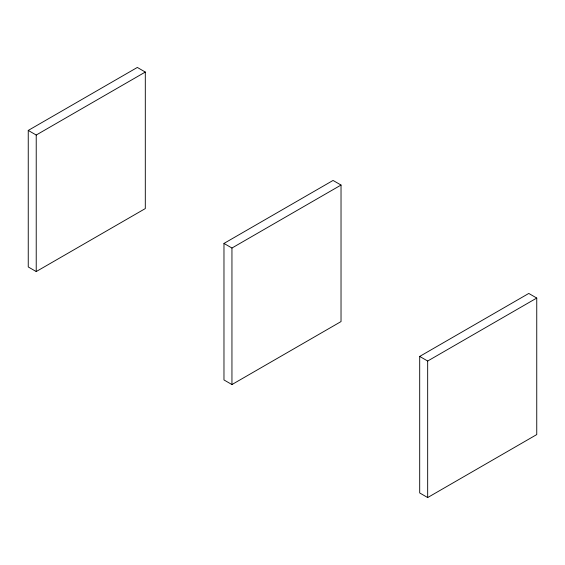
<?xml version="1.0" encoding="UTF-8"?>
<svg xmlns="http://www.w3.org/2000/svg" width="565" height="565" viewBox="0 0 565 565"><rect width="100%" height="100%" fill="white"/><g stroke="black" fill="none" stroke-linecap="round" stroke-linejoin="round"><path stroke-width="0.85" d="M28.25 130.43L137.33 67.447L145.304 72.052L145.304 208.577L36.224 271.553L28.25 266.948L28.25 130.43L36.224 135.028L145.304 72.052M223.973 243.423L333.053 180.447L341.027 185.052L341.027 321.577L231.947 384.553L223.973 379.948L223.973 243.423L231.947 248.028L341.027 185.052M419.696 356.423L528.776 293.447L536.75 298.052L536.75 434.57L427.67 497.553L419.696 492.948L419.696 356.423L427.67 361.028L536.75 298.052M427.67 361.028L427.67 497.553M231.947 248.028L231.947 384.553M36.224 135.028L36.224 271.553"/></g></svg>
